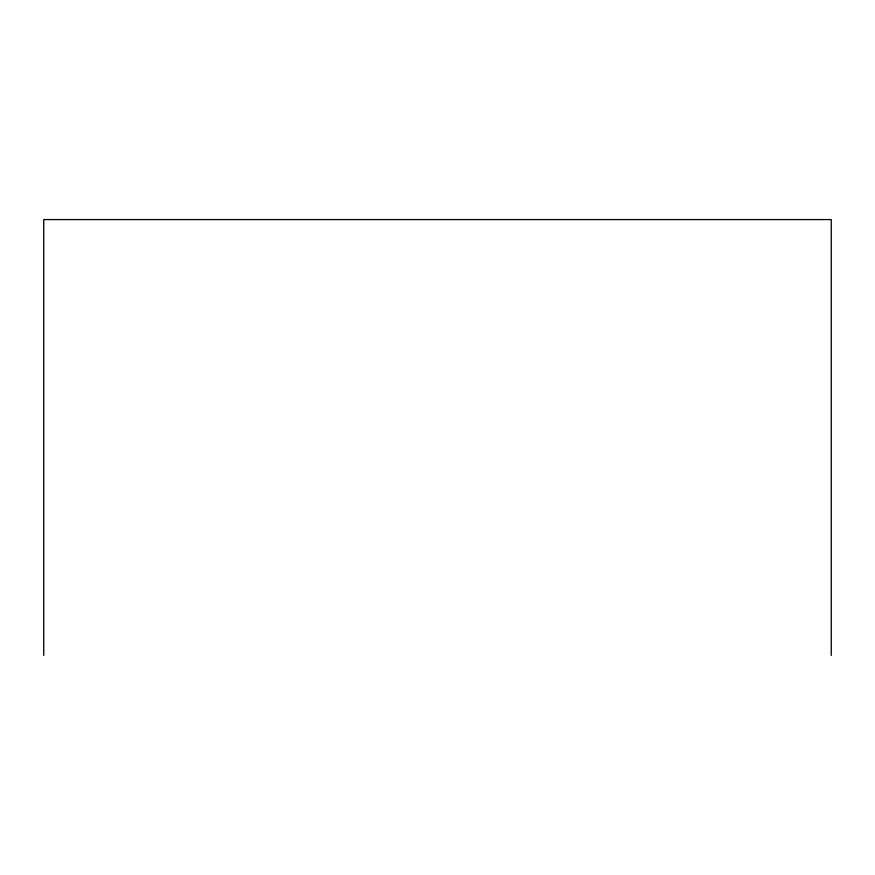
<?xml version="1.0" encoding="UTF-8"?>
<svg xmlns="http://www.w3.org/2000/svg" width="875" height="875" viewBox="0 0 875 875"><rect width="100%" height="100%" fill="white"/><g stroke="black" fill="none" stroke-linecap="round" stroke-linejoin="round"><path stroke-width="1.31" d="M831.25 655.419L831.25 219.581L43.75 219.581L43.75 655.419"/></g></svg>
